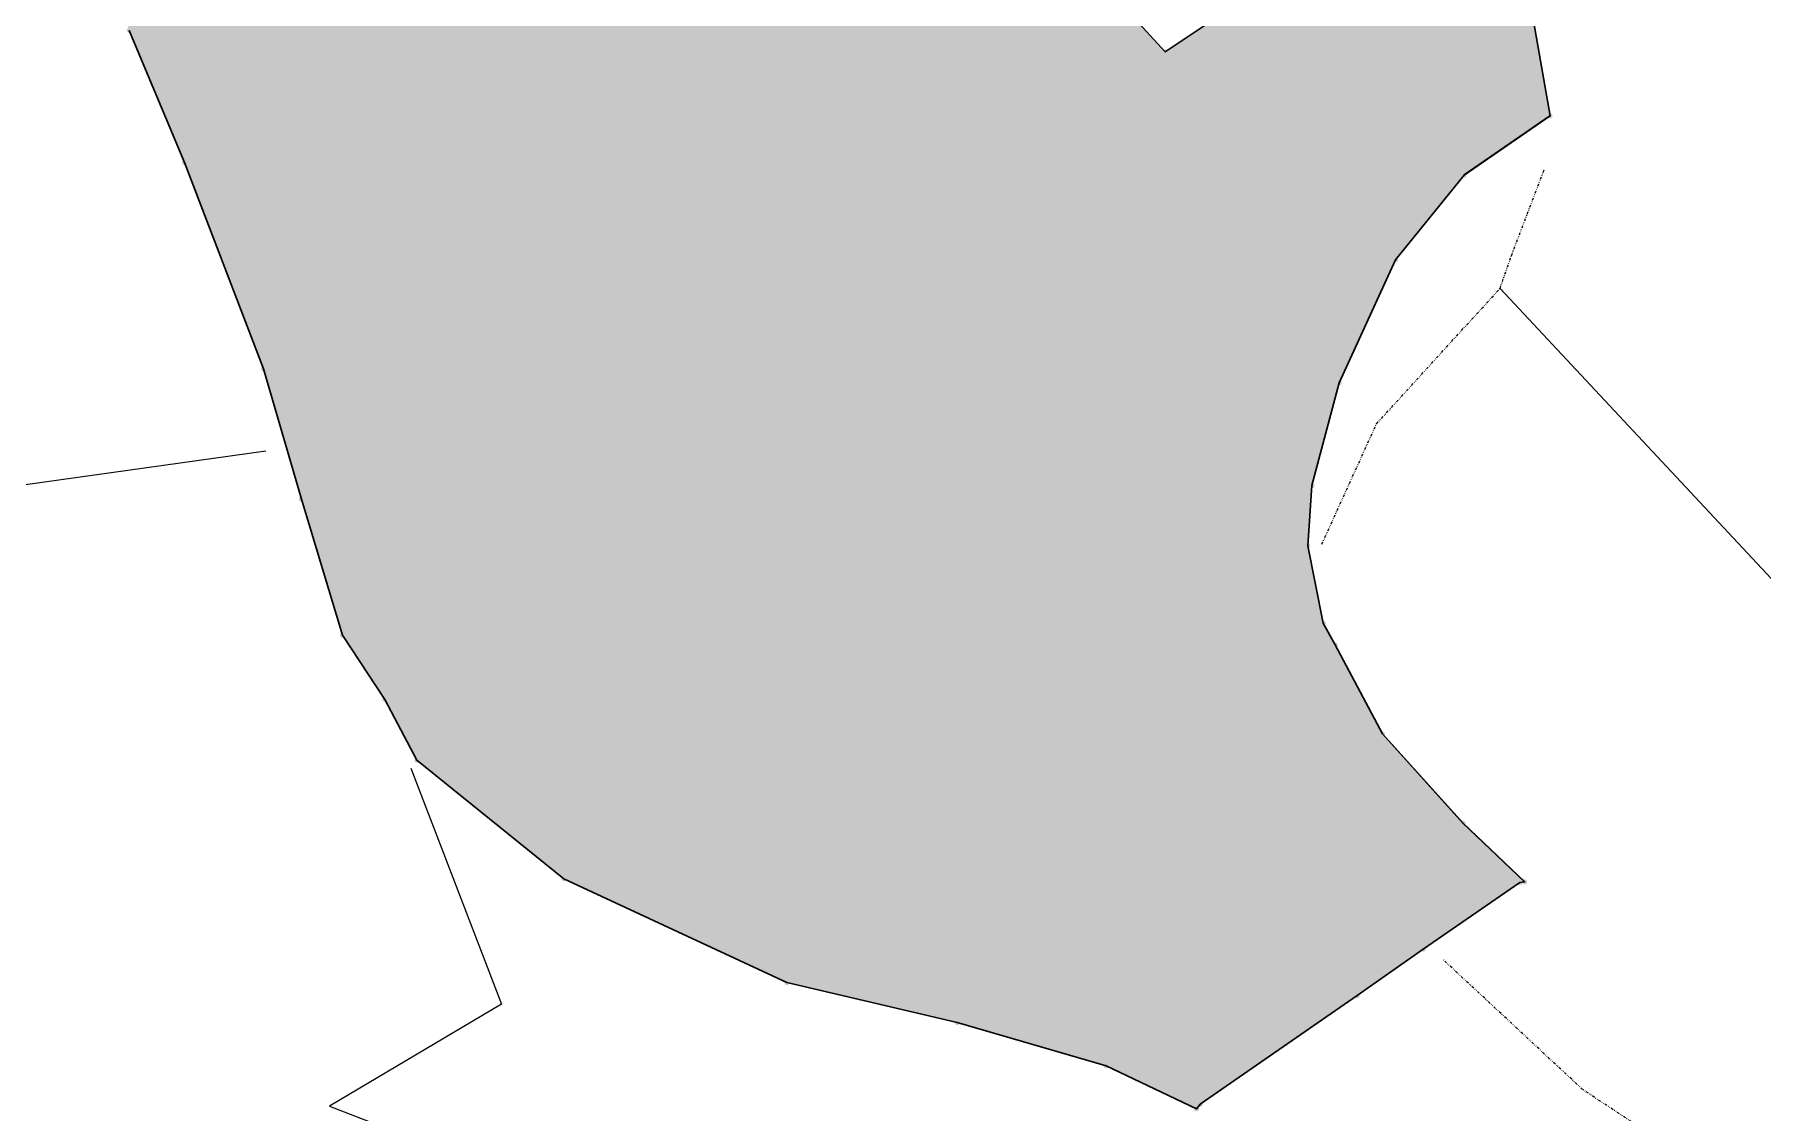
# Model space of a CAD drawing. Header units: millimetres. Extents: x 585668 to 596421, y 1344570 to 1349375.
# Drawn here: x 594181.5 to 594518.8, y 1348116.3 to 1348326.7 of the extents above; entities that cross this region are included whole.
import ezdxf

# ---------------------------------------------------------------- set-up
doc = ezdxf.new("R2010")
doc.units = ezdxf.units.MM
doc.linetypes.add('DIVIDE', pattern=[1.25, 0.5, -0.25, 0, -0.25, 0, -0.25])
doc.layers.add('2', color=7, linetype='Continuous')
doc.layers.add('CVL_CUADCON_TIT', color=1, linetype='Continuous')

msp = doc.modelspace()

# ---------------------------------------------------------------- hatches: boundary and pattern name
at = {"lineweight": 30}
h = msp.add_hatch(color=7, dxfattribs=at)
h.dxf.hatch_style = 1
h.paths.add_polyline_path([(594396.611, 1348329.37), (594401.871, 1348323.653, -0.4614065), (594402.626, 1348323.566), (594417.406, 1348333.498, -0.9551725), (594418.209, 1348334.093), (594440.694, 1348352.401, -0.1725278), (594440.581, 1348352.717, -0.7393458), (594441.496, 1348352.997), (594466.515, 1348369.84, -1.3474562), (594467.431, 1348370.117, -0.3631786), (594467.02, 1348369.625), (594477.232, 1348311.279, -0.4678325), (594477.821, 1348310.787, -0.7366305), (594476.909, 1348310.504), (594460.954, 1348299.54, -0.8652961), (594460.227, 1348298.868), (594447.486, 1348283.126, -0.2263502), (594447.671, 1348282.737, -0.5451189), (594446.965, 1348282.282), (594436.355, 1348259.184, -0.2959448), (594436.651, 1348258.727, -0.4919834), (594436.024, 1348258.244), (594430.979, 1348239.131, -0.3404974), (594431.351, 1348238.647, -0.4353107), (594430.816, 1348238.148), (594430.047, 1348227.416, -0.3934265), (594430.511, 1348226.917, -0.3569505), (594430.111, 1348226.427), (594432.932, 1348212.317, -0.859776), (594433.271, 1348211.388), (594435.122, 1348208.006, -1.0053854), (594435.597, 1348207.126), (594444.358, 1348190.639, -0.8829363), (594444.927, 1348189.826), (594459.996, 1348173.138, -0.9586134), (594460.697, 1348172.426), (594472.01, 1348161.662, -0.676596), (594472.871, 1348161.317, -0.7911824), (594471.924, 1348161.093, -0.6689101), (594471.023, 1348160.889), (594452.995, 1348148.468, -0.9888828), (594452.174, 1348147.897), (594440.069, 1348139.417, -0.1559218), (594440.161, 1348139.127, -0.7354609), (594439.25, 1348138.843), (594409.463, 1348118.242, -0.8552933), (594408.747, 1348117.56), (594408.639, 1348117.421, -0.2310856), (594408.831, 1348117.027, -1.2513305), (594407.88, 1348117.242), (594391.093, 1348125.242, -0.9184921), (594390.16, 1348125.593), (594362.073, 1348133.742, -0.9783427), (594361.105, 1348133.991), (594328.828, 1348141.553, -1.1054185), (594327.887, 1348141.876), (594285.226, 1348161.718, -1.1321635), (594284.382, 1348162.241), (594256.501, 1348184.743, -1.2254407), (594255.877, 1348185.499), (594250.046, 1348196.486, -0.9545381), (594249.537, 1348197.345), (594241.866, 1348209.029, -1.150792), (594241.443, 1348209.925), (594233.69, 1348235.51, -0.5058415), (594233.041, 1348235.987, -0.333434), (594233.402, 1348236.467), (594226.271, 1348260.947, -0.9575736), (594225.951, 1348261.893), (594210.913, 1348301.221, -0.987859), (594210.538, 1348302.148), (594200.134, 1348327.016, -1.0214176), (594199.768, 1348327.946), (594182.536, 1348375.309, -0.5229644), (594181.861, 1348375.777, -0.7670179), (594182.794, 1348376.027), (594197.939, 1348384.787, -1.0106074), (594198.809, 1348385.278), (594207.723, 1348390.186, -1.0466542), (594208.62, 1348390.627), (594214.403, 1348393.147, -1.0435549), (594215.335, 1348393.508), (594230.648, 1348398.706, -1.0837332), (594231.615, 1348398.95), (594246.858, 1348401.385, -0.8743467), (594247.805, 1348401.677), (594273.308, 1348413.457, -0.6897417), (594273.962, 1348414.125), (594278.661, 1348424.889, -0.2981691), (594278.361, 1348425.347, -0.5176299), (594279.028, 1348425.819), (594280.268, 1348429.327), (594281.9, 1348433.957, -0.3150214), (594281.571, 1348434.427, -0.6910952), (594282.446, 1348434.758), (594285.083, 1348437.03, -0.1799484), (594284.961, 1348437.357, -0.7137972), (594285.856, 1348437.664), (594297.337, 1348446.61, -0.1669992), (594297.231, 1348446.917, -1.7375768), (594297.979, 1348446.483), (594307.117, 1348430.383, -0.9068978), (594307.686, 1348429.567), (594327.276, 1348406.386, -0.9430927), (594327.969, 1348405.669), (594334.973, 1348399.226, -0.8968726), (594335.774, 1348398.636), (594338.729, 1348396.918, -1.0578392), (594339.563, 1348396.369), (594343.93, 1348393.125, -1.0228638), (594344.719, 1348392.511), (594345.264, 1348392.067), (594347.197, 1348390.497, -1.1126572), (594347.889, 1348389.783), (594348.806, 1348388.577), (594348.908, 1348388.444, -0.8792972), (594349.606, 1348387.74), (594349.987, 1348387.444, -1.0861756), (594350.72, 1348386.769), (594365.666, 1348370.548, -1.0389948), (594366.307, 1348369.781), (594386.571, 1348342.976, -1.006089), (594387.167, 1348342.174), (594395.977, 1348330.142, -0.9427804)])
h.paths.add_polyline_path([(594471.436, 1348160.732), (594472.505, 1348160.894), (594472.46, 1348161.19), (594471.391, 1348161.029)], flags=24)
h.paths.add_polyline_path([(594467.341, 1348368.739), (594467.341, 1348369.827), (594465.838, 1348369.827), (594465.838, 1348368.739)], flags=25)

# ---------------------------------------------------------------- linework, layer by layer
at = {"layer": '2', "color": 1, "linetype": 'DIVIDE'}
for p, q in [((594469.788, 1348283.516), (594476.218, 1348300.356)), ((594467.567, 1348277.139), (594469.788, 1348283.516)), ((594443.451, 1348250.698), (594467.567, 1348277.139)), ((594432.771, 1348227.205), (594443.451, 1348250.698)), ((594483.683, 1348120.827), (594456.341, 1348146.267)), ((594509.013, 1348104.093), (594483.683, 1348120.827))]:
    msp.add_line(p, q, dxfattribs=at)
at = {"layer": '2', "color": 1, "linetype": 'Continuous'}
for points in [[(594729.116, 1348851.975), (594755.168, 1348839.06), (594863.445, 1348689.637), (594657.163, 1348540.201), (594747.262, 1348404.036), (594568.282, 1348292.255), (594588.48, 1348255.901), (594523.327, 1348217.562), (594467.567, 1348277.139)], [(593411.253, 1348016.945), (593620.045, 1348023.379), (593852.064, 1348044.05), (594169.431, 1348237.427), (594226.617, 1348245.411)], [(594254.883, 1348183.539), (594272.617, 1348137.486), (594239.032, 1348117.543), (594299.75, 1348094.097)]]:
    msp.add_lwpolyline(points, dxfattribs=at)
at = {"layer": 'CVL_CUADCON_TIT', "color": 7, "ltscale": 0.5, "true_color": 0xffffff, "flags": 128}
for points in [[(594466.933, 1348370.121), (594477.318, 1348310.787), (594460.538, 1348299.26), (594447.172, 1348282.733), (594436.147, 1348258.731), (594430.848, 1348238.647), (594430.012, 1348226.92), (594433.031, 1348211.823), (594435.364, 1348207.563), (594444.595, 1348190.193), (594460.335, 1348172.77), (594472.375, 1348161.315), (594471.435, 1348161.173), (594452.584, 1348148.185), (594439.661, 1348139.132), (594409.056, 1348117.957), (594408.335, 1348117.031), (594390.639, 1348125.454), (594361.596, 1348133.88), (594328.337, 1348141.667), (594284.774, 1348161.928), (594256.111, 1348185.062), (594249.816, 1348196.926), (594241.588, 1348209.446), (594233.546, 1348235.985), (594226.131, 1348261.423), (594210.736, 1348301.684), (594199.939, 1348327.476)], [(594396.275, 1348329.735), (594402.211, 1348323.283), (594417.825, 1348333.777)]]:
    msp.add_lwpolyline(points, dxfattribs=at)
at = {"layer": 'CVL_CUADCON_TIT', "color": 7, "lineweight": 30, "ltscale": 0.5, "true_color": 0xffffff, "flags": 128}
for points in [[(594466.931, 1348370.117), (594477.321, 1348310.787), (594460.541, 1348299.257), (594447.171, 1348282.737), (594436.151, 1348258.727), (594430.851, 1348238.647), (594430.011, 1348226.917), (594433.031, 1348211.827), (594435.361, 1348207.567), (594444.591, 1348190.197), (594460.331, 1348172.767), (594472.371, 1348161.317), (594471.431, 1348161.177), (594452.581, 1348148.187), (594439.661, 1348139.127), (594409.051, 1348117.957), (594408.331, 1348117.027), (594390.641, 1348125.457), (594361.591, 1348133.877), (594328.341, 1348141.667), (594284.771, 1348161.927), (594256.111, 1348185.057), (594249.811, 1348196.927), (594241.591, 1348209.447), (594233.541, 1348235.987), (594226.131, 1348261.427), (594210.731, 1348301.687), (594199.941, 1348327.477)], [(594396.271, 1348329.737), (594402.211, 1348323.287), (594417.821, 1348333.777)]]:
    msp.add_lwpolyline(points, dxfattribs=at)

doc.saveas('drawing.dxf')
